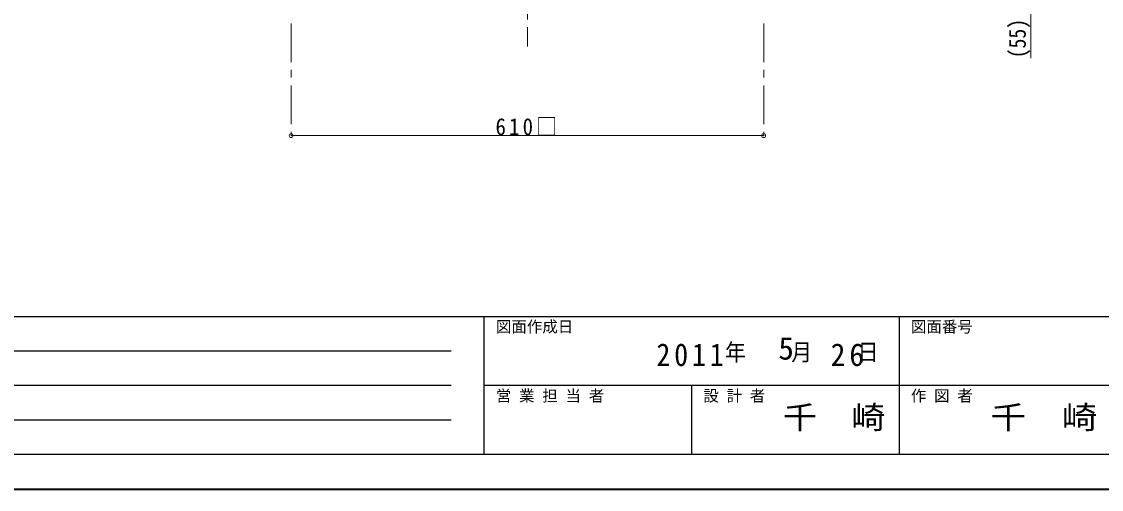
# Model space of a CAD drawing. Units: millimetres at full size, sheet at 1:10; details may follow other scales. Extents: x -2065 to 1985, y -1413 to 1397.
# Drawn here: x -693 to 701, y -1413 to -809 of the extents above; entities that cross this region are included whole.
import ezdxf
from ezdxf.enums import TextEntityAlignment as Align

# ---------------------------------------------------------------- set-up
doc = ezdxf.new("R2010")
doc.units = ezdxf.units.MM
doc.header["$LTSCALE"] = 10
doc.header["$PDMODE"] = 32
doc.header["$PDSIZE"] = 5
doc.linetypes.add('CHAIN1', pattern=[8, 5, -1, 1, -1])
doc.layers.add('0-0_ﾚｲﾔ1', color=4, linetype='Continuous', lineweight=9)
doc.styles.add('ＭＳ ゴシック', font='')
doc.styles.get('ＭＳ ゴシック').set_extended_font_data('MS Gothic')

msp = doc.modelspace()

# ---------------------------------------------------------------- linework, layer by layer
at = {"layer": '0-0_ﾚｲﾔ1', "linetype": 'CHAIN1'}
for p, q in [((-40.35, -96.16), (-40.35, -841.16)), ((-345.35, -811.16), (-345.35, -956.16)), ((264.65, -811.16), (264.65, -956.16))]:
    msp.add_line(p, q, dxfattribs=at)
at = {"layer": '0-0_ﾚｲﾔ1'}
for p, q in [((609.65, -856.16), (609.65, -749.16)), ((-345.35, -956.16), (264.65, -956.16))]:
    msp.add_line(p, q, dxfattribs=at)
at = {"layer": '0-0_ﾚｲﾔ1', "color": 6, "lineweight": 25}
for p, q in [((-2020.35, -1189.74), (1939.65, -1189.74)), ((-96.07, -1368.31), (-96.07, -1189.74)), ((439.65, -1189.74), (439.65, -1368.31)), ((-1067.5, -1234.38), (-138.92, -1234.38)), ((-138.92, -1279.02), (-1067.5, -1279.02)), ((1939.65, -1279.02), (-96.07, -1279.02)), ((171.79, -1368.31), (171.79, -1279.02)), ((-138.92, -1323.66), (-1067.5, -1323.66)), ((1939.65, -1368.31), (-2020.35, -1368.31))]:
    msp.add_line(p, q, dxfattribs=at)
at = {"layer": '0-0_ﾚｲﾔ1', "color": 1, "lineweight": 40}
msp.add_line((1984.65, -1413.31), (-2065.35, -1413.31), dxfattribs=at)
at = {"layer": '0-0_ﾚｲﾔ1'}
for p in [(-345.35, -956.16), (264.65, -956.16)]:
    msp.add_point(p, dxfattribs=at)

# ---------------------------------------------------------------- texts
at = {"layer": '0-0_ﾚｲﾔ1', "color": 7, "style": 'ＭＳ ゴシック', "width": 0.85}
msp.add_text('(55)', height=21.99, rotation=90, dxfattribs=at).set_placement((609.65, -856.16), align=Align.BOTTOM_LEFT)
at = {"layer": '0-0_ﾚｲﾔ1', "color": 7, "style": 'ＭＳ ゴシック'}
for s, height, p in [('図面作成日', 14.66, (-81.07, -1214.74)), ('図面番号', 14.66, (454.65, -1214.74)), ('5', 29.33, (283.65, -1254.38)), ('営 業 担 当 者', 14.66, (-81.07, -1304.02)), ('設 計 者', 14.66, (186.79, -1304.02)), ('作 図 者', 14.66, (454.65, -1304.02))]:
    msp.add_text(s, height=height, dxfattribs=at).set_placement(p, align=Align.BOTTOM_LEFT)
for width, p in [(1.1, (289.65, -1343.66)), (1.15, (557.5, -1343.66))]:
    msp.add_text('千\u3000崎', height=29.33, dxfattribs=dict(at, width=width)).set_placement(p, align=Align.BOTTOM_LEFT)
at = {"layer": '0-0_ﾚｲﾔ1', "color": 7, "attachment_point": 7, "style": 'ＭＳ ゴシック'}
for s, insert, char_height in [('\\T1.3;\\W0.9;610□', (-81.6, -956.16), 21.99), ('\\T1.28;\\W0.9;2011', (126.15, -1254.38), 29.33), ('\\T1.27;\\W0.9;年\\~\\~\\~月\\~\\~\\~日', (214.65, -1249.38), 21.99), ('\\T1.27;\\W0.95;26', (351.15, -1254.38), 29.33)]:
    msp.add_mtext(s, dxfattribs=dict(at, insert=insert, char_height=char_height))

doc.saveas('drawing.dxf')
